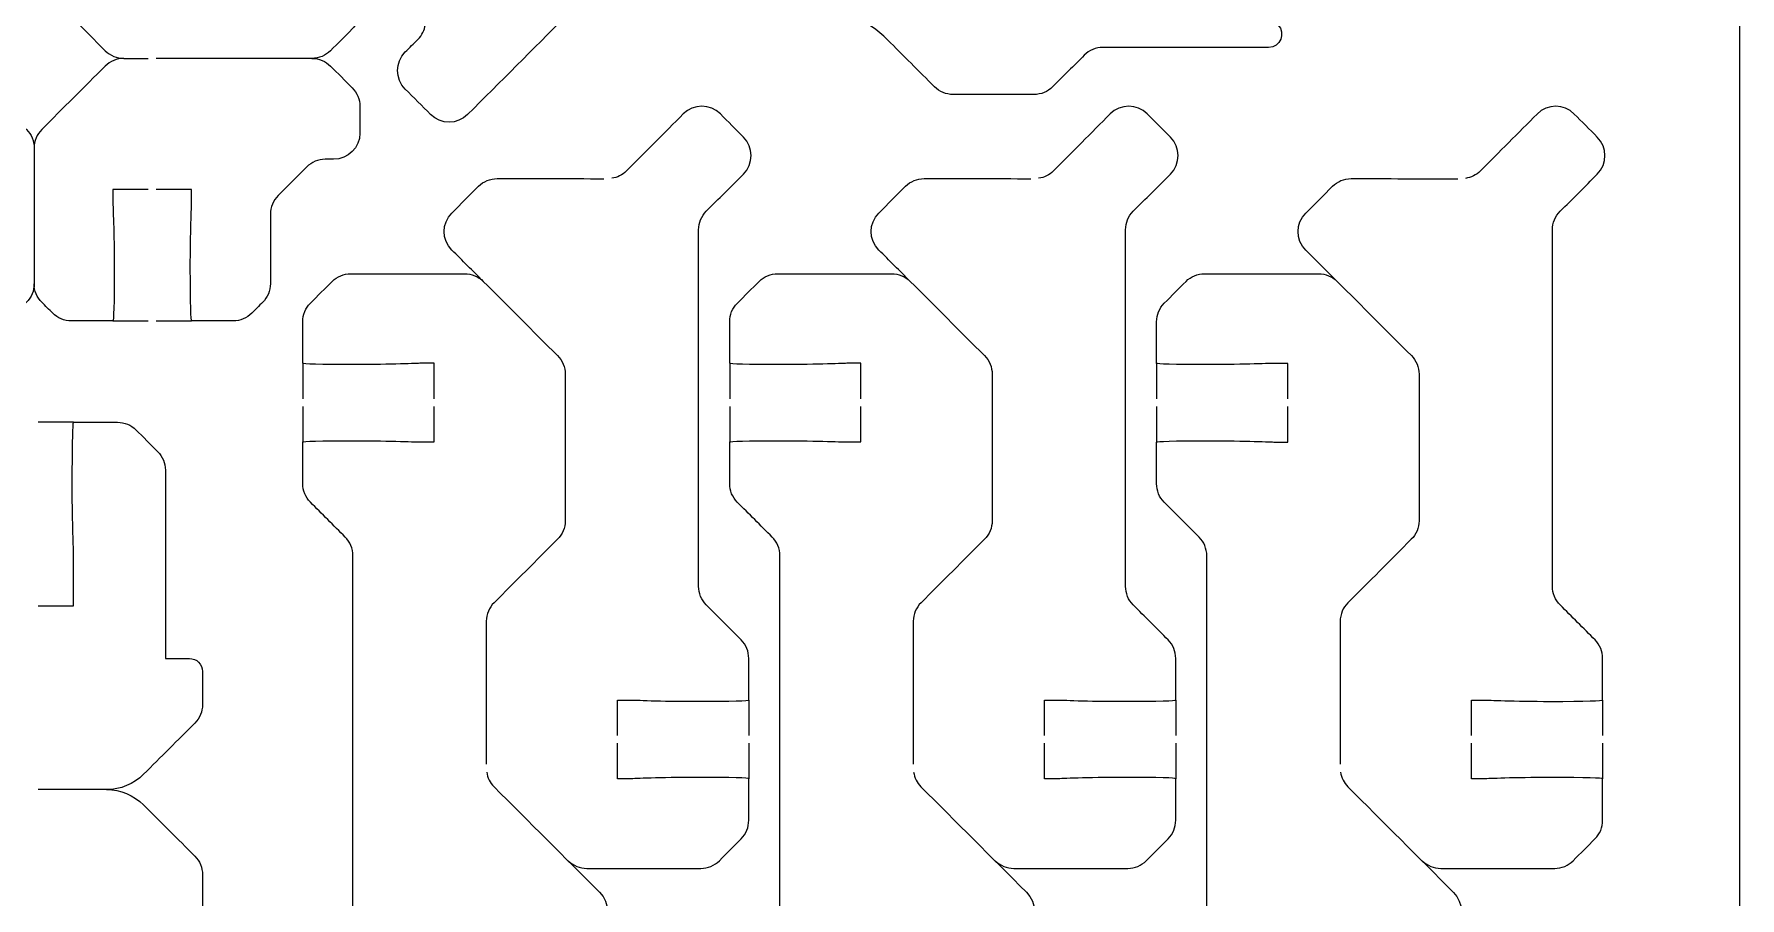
# Model space of a CAD drawing. Extents: x 5 to 405, y 225 to 445.
# Drawn here: x 70 to 135, y 271.1 to 304 of the extents above; entities that cross this region are included whole.
import ezdxf

# ---------------------------------------------------------------- set-up
doc = ezdxf.new("R2010")
doc.units = 0
doc.header["$MEASUREMENT"] = 0
doc.layers.add('DEFAULT', color=18, linetype='CONTINUOUS')

msp = doc.modelspace()

# ---------------------------------------------------------------- linework, layer by layer
at = {"layer": 'DEFAULT', "color": 1}
for points in [[(134.998, 237.15), (134.998, 432.85)], [(72.999, 293.079), (74.35, 293.079)], [(74.65, 293.079), (76.001, 293.079)], [(80.235, 291.462), (80.235, 290.111)], [(96.505, 291.462), (96.505, 290.111)], [(112.773, 291.461), (112.773, 290.11)], [(80.235, 289.811), (80.235, 288.46)], [(96.505, 289.811), (96.505, 288.46)], [(112.773, 289.81), (112.773, 288.459)], [(71.502, 289.216), (70.151, 289.216)], [(97.232, 278.632), (97.232, 277.284)], [(113.501, 278.632), (113.501, 277.284)], [(129.769, 278.63), (129.769, 277.283)], [(97.232, 276.984), (97.232, 275.633)], [(113.501, 276.984), (113.501, 275.633)], [(129.769, 276.983), (129.769, 275.632)]]:
    msp.add_lwpolyline(points, dxfattribs=at)
for points, knots in [([(115.197, 313.995), (114.879, 313.678), (114.562, 313.36), (114.244, 313.043), (114.714, 312.571), (115.185, 312.1), (115.655, 311.628), (115.747, 311.54), (116.484, 310.873), (117.461, 309.896), (118.425, 308.933), (119.194, 308.132), (119.194, 308.093), (118.506, 307.406), (117.818, 306.718), (117.13, 306.03), (116.742, 305.638), (116.742, 305.007), (117.13, 304.615), (117.218, 304.528), (117.306, 304.441), (117.394, 304.354), (117.708, 304.036), (117.486, 303.5), (117.042, 303.5), (114.937, 303.5), (112.832, 303.5), (110.727, 303.5), (110.459, 303.5), (110.205, 303.394), (110.018, 303.204), (109.616, 302.802), (109.214, 302.4), (108.811, 301.997), (108.624, 301.81), (108.37, 301.705), (108.102, 301.705), (107.074, 301.705), (106.047, 301.705), (105.019, 301.705), (104.751, 301.705), (104.497, 301.81), (104.31, 301.997), (103.713, 302.595), (103.115, 303.192), (102.518, 303.79), (101.766, 304.541), (100.75, 304.964), (99.689, 304.964), (96.777, 304.964), (93.865, 304.964), (90.954, 304.964), (90.689, 304.964), (90.435, 304.858), (90.248, 304.671), (89.005, 303.429), (87.762, 302.186), (86.519, 300.943), (86.131, 300.551), (85.496, 300.551), (85.108, 300.943), (84.786, 301.265), (84.464, 301.587), (84.142, 301.909), (83.75, 302.301), (83.75, 302.932), (84.142, 303.324), (84.304, 303.486), (84.466, 303.648), (84.628, 303.811), (84.78, 303.962), (84.879, 304.156), (84.907, 304.368)], [0, 0, 0, 0, 3.818377, 3.818377, 3.818377, 9.482306, 9.482306, 9.482306, 10.482306, 10.482306, 10.482306, 11.482306, 11.482306, 11.482306, 19.755456, 19.755456, 19.755456, 20.755456, 20.755456, 20.755456, 21.809069, 21.809069, 21.809069, 22.809069, 22.809069, 22.809069, 40.709069, 40.709069, 40.709069, 41.709069, 41.709069, 41.709069, 46.545679, 46.545679, 46.545679, 47.545679, 47.545679, 47.545679, 56.285679, 56.285679, 56.285679, 57.285679, 57.285679, 57.285679, 64.469884, 64.469884, 64.469884, 65.469884, 65.469884, 65.469884, 90.229884, 90.229884, 90.229884, 91.229884, 91.229884, 91.229884, 106.178121, 106.178121, 106.178121, 107.178121, 107.178121, 107.178121, 111.053066, 111.053066, 111.053066, 112.053066, 112.053066, 112.053066, 114.004681, 114.004681, 114.004681, 115.004681, 115.004681, 115.004681, 115.004681]), ([(70.001, 311.515), (70.001, 309.841), (70.001, 308.166), (70.001, 306.491), (70.001, 306.227), (70.106, 305.973), (70.293, 305.786), (71.099, 304.982), (71.904, 304.177), (72.71, 303.373), (72.897, 303.186), (73.151, 303.08), (73.415, 303.08), (73.727, 303.08), (74.039, 303.08), (74.35, 303.08)], [0, 0, 0, 0, 14.24, 14.24, 14.24, 15.24, 15.24, 15.24, 24.920294, 24.920294, 24.920294, 25.920294, 25.920294, 25.920294, 28.570294, 28.570294, 28.570294, 28.570294]), ([(79.018, 308.866), (79.046, 308.654), (79.145, 308.46), (79.296, 308.308), (79.66, 307.945), (80.023, 307.582), (80.386, 307.218), (80.573, 307.031), (80.827, 306.925), (81.092, 306.925), (81.199, 306.925), (81.306, 306.925), (81.413, 306.925), (81.967, 306.925), (82.415, 306.477), (82.415, 305.923), (82.415, 305.585), (82.415, 305.246), (82.415, 304.907), (82.415, 304.643), (82.309, 304.389), (82.122, 304.202), (81.847, 303.926), (81.572, 303.649), (81.296, 303.373), (81.11, 303.186), (80.852, 303.08), (80.587, 303.08), (78.608, 303.08), (76.629, 303.08), (74.65, 303.08)], [0, 0, 0, 0, 1, 1, 1, 5.36992, 5.36992, 5.36992, 6.36992, 6.36992, 6.36992, 7.27992, 7.27992, 7.27992, 8.27992, 8.27992, 8.27992, 11.15992, 11.15992, 11.15992, 12.15992, 12.15992, 12.15992, 15.476258, 15.476258, 15.476258, 16.476258, 16.476258, 16.476258, 33.306258, 33.306258, 33.306258, 33.306258]), ([(65.647, 303.08), (65.959, 303.08), (66.27, 303.08), (66.582, 303.08), (66.85, 303.08), (67.104, 302.974), (67.291, 302.787), (68.097, 301.983), (68.902, 301.179), (69.708, 300.374), (69.895, 300.187), (70.001, 299.93), (70.001, 299.665), (70.001, 297.941), (70.001, 296.217), (70.001, 294.493), (70.001, 294.229), (69.895, 293.975), (69.708, 293.788), (69.569, 293.649), (69.43, 293.51), (69.291, 293.372), (69.104, 293.185), (68.85, 293.079), (68.582, 293.079), (68.054, 293.079), (67.526, 293.079), (66.998, 293.079), (66.97, 293.079), (66.949, 293.696), (66.949, 295.079), (66.949, 296.462), (66.998, 297.453), (66.998, 297.58), (66.998, 297.747), (66.998, 297.914), (66.998, 298.081), (66.548, 298.081), (66.098, 298.081), (65.647, 298.081)], [0, 0, 0, 0, 2.65, 2.65, 2.65, 3.65, 3.65, 3.65, 13.330294, 13.330294, 13.330294, 14.330294, 14.330294, 14.330294, 28.990294, 28.990294, 28.990294, 29.990294, 29.990294, 29.990294, 31.659066, 31.659066, 31.659066, 32.659066, 32.659066, 32.659066, 37.149066, 37.149066, 37.149066, 38.149066, 38.149066, 38.149066, 39.149066, 39.149066, 39.149066, 40.569066, 40.569066, 40.569066, 44.399066, 44.399066, 44.399066, 44.399066]), ([(73.415, 303.08), (73.15, 303.08), (72.896, 302.975), (72.709, 302.787), (71.903, 301.983), (71.098, 301.179), (70.293, 300.374), (70.105, 300.187), (69.999, 299.932), (69.999, 299.667)], [0, 0, 0, 0, 1, 1, 1, 10.679587, 10.679587, 10.679587, 11.679587, 11.679587, 11.679587, 11.679587]), ([(80.587, 303.081), (80.851, 303.081), (81.109, 302.975), (81.296, 302.784), (81.571, 302.509), (81.846, 302.234), (82.121, 301.959), (82.308, 301.772), (82.414, 301.518), (82.414, 301.253), (82.414, 300.913), (82.414, 300.574), (82.414, 300.234), (82.414, 299.683), (81.966, 299.235), (81.412, 299.235), (81.305, 299.235), (81.198, 299.235), (81.091, 299.235), (80.827, 299.235), (80.573, 299.129), (80.386, 298.943), (80.022, 298.579), (79.659, 298.216), (79.296, 297.852), (79.109, 297.665), (79.003, 297.411), (79.003, 297.143), (79.003, 296.26), (79.003, 295.377), (79.003, 294.494), (79.003, 294.229), (78.897, 293.975), (78.71, 293.788), (78.571, 293.65), (78.433, 293.511), (78.294, 293.372), (78.107, 293.185), (77.853, 293.079), (77.585, 293.079), (77.057, 293.079), (76.529, 293.079), (76.001, 293.079), (75.976, 293.079), (75.951, 293.697), (75.951, 295.08), (75.951, 296.462), (76.001, 297.454), (76.001, 297.581), (76.001, 297.748), (76.001, 297.915), (76.001, 298.082), (75.55, 298.082), (75.1, 298.082), (74.65, 298.082)], [0, 0, 0, 0, 1, 1, 1, 4.30926, 4.30926, 4.30926, 5.30926, 5.30926, 5.30926, 8.19926, 8.19926, 8.19926, 9.19926, 9.19926, 9.19926, 10.10926, 10.10926, 10.10926, 11.10926, 11.10926, 11.10926, 15.47918, 15.47918, 15.47918, 16.47918, 16.47918, 16.47918, 23.98918, 23.98918, 23.98918, 24.98918, 24.98918, 24.98918, 26.657952, 26.657952, 26.657952, 27.657952, 27.657952, 27.657952, 32.147952, 32.147952, 32.147952, 33.147952, 33.147952, 33.147952, 34.147952, 34.147952, 34.147952, 35.567952, 35.567952, 35.567952, 39.397952, 39.397952, 39.397952, 39.397952]), ([(92.23, 277.284), (92.23, 277.733), (92.23, 278.183), (92.23, 278.632), (92.397, 278.632), (92.564, 278.632), (92.731, 278.632), (92.858, 278.632), (93.849, 278.583), (95.232, 278.583), (96.615, 278.583), (97.232, 278.607), (97.232, 278.632), (97.232, 279.161), (97.232, 279.69), (97.232, 280.219), (97.232, 280.484), (97.13, 280.738), (96.943, 280.925), (96.5, 281.368), (96.056, 281.812), (95.613, 282.255), (95.426, 282.445), (95.32, 282.699), (95.32, 282.964), (95.32, 287.492), (95.32, 292.021), (95.32, 296.549), (95.32, 296.814), (95.426, 297.068), (95.613, 297.255), (96.085, 297.727), (96.556, 298.198), (97.028, 298.67), (97.419, 299.061), (97.419, 299.693), (97.028, 300.084), (96.735, 300.377), (96.442, 300.67), (96.149, 300.963), (95.761, 301.354), (95.126, 301.354), (94.735, 300.963), (94.013, 300.238), (93.291, 299.514), (92.569, 298.79), (92.413, 298.638), (92.219, 298.539), (92.008, 298.511)], [0, 0, 0, 0, 3.82, 3.82, 3.82, 5.24, 5.24, 5.24, 6.24, 6.24, 6.24, 7.24, 7.24, 7.24, 11.74, 11.74, 11.74, 12.74, 12.74, 12.74, 18.071585, 18.071585, 18.071585, 19.071585, 19.071585, 19.071585, 57.581585, 57.581585, 57.581585, 58.581585, 58.581585, 58.581585, 64.252582, 64.252582, 64.252582, 65.252582, 65.252582, 65.252582, 68.773973, 68.773973, 68.773973, 69.773973, 69.773973, 69.773973, 78.471398, 78.471398, 78.471398, 79.471398, 79.471398, 79.471398, 79.471398]), ([(108.499, 277.284), (108.499, 277.733), (108.499, 278.183), (108.499, 278.632), (108.666, 278.632), (108.833, 278.632), (109, 278.632), (109.127, 278.632), (110.118, 278.583), (111.501, 278.583), (112.884, 278.583), (113.501, 278.607), (113.501, 278.632), (113.501, 279.161), (113.501, 279.69), (113.501, 280.219), (113.501, 280.484), (113.399, 280.738), (113.212, 280.925), (112.769, 281.368), (112.326, 281.812), (111.882, 282.255), (111.695, 282.445), (111.589, 282.699), (111.589, 282.964), (111.589, 287.492), (111.589, 292.021), (111.589, 296.549), (111.589, 296.814), (111.695, 297.068), (111.882, 297.255), (112.354, 297.727), (112.825, 298.198), (113.297, 298.67), (113.688, 299.061), (113.688, 299.693), (113.297, 300.084), (113.004, 300.377), (112.711, 300.67), (112.418, 300.963), (112.03, 301.354), (111.395, 301.354), (111.004, 300.963), (110.282, 300.238), (109.56, 299.514), (108.838, 298.79), (108.683, 298.638), (108.489, 298.539), (108.277, 298.511)], [0, 0, 0, 0, 3.82, 3.82, 3.82, 5.24, 5.24, 5.24, 6.24, 6.24, 6.24, 7.24, 7.24, 7.24, 11.74, 11.74, 11.74, 12.74, 12.74, 12.74, 18.071585, 18.071585, 18.071585, 19.071585, 19.071585, 19.071585, 57.581585, 57.581585, 57.581585, 58.581585, 58.581585, 58.581585, 64.252582, 64.252582, 64.252582, 65.252582, 65.252582, 65.252582, 68.773973, 68.773973, 68.773973, 69.773973, 69.773973, 69.773973, 78.471398, 78.471398, 78.471398, 79.471398, 79.471398, 79.471398, 79.471398]), ([(124.767, 277.283), (124.767, 277.732), (124.767, 278.181), (124.767, 278.63), (124.934, 278.63), (125.101, 278.63), (125.268, 278.63), (125.395, 278.63), (126.386, 278.581), (127.769, 278.581), (129.152, 278.581), (129.769, 278.606), (129.769, 278.63), (129.769, 279.16), (129.769, 279.689), (129.769, 280.218), (129.769, 280.482), (129.667, 280.736), (129.48, 280.923), (129.037, 281.367), (128.593, 281.81), (128.15, 282.253), (127.963, 282.444), (127.857, 282.698), (127.857, 282.962), (127.857, 287.491), (127.857, 292.019), (127.857, 296.548), (127.857, 296.813), (127.963, 297.067), (128.15, 297.254), (128.622, 297.725), (129.093, 298.197), (129.565, 298.668), (129.956, 299.06), (129.956, 299.691), (129.565, 300.083), (129.272, 300.376), (128.979, 300.668), (128.686, 300.961), (128.298, 301.353), (127.663, 301.353), (127.272, 300.961), (126.55, 300.237), (125.828, 299.512), (125.106, 298.788), (124.95, 298.636), (124.756, 298.538), (124.545, 298.509)], [0, 0, 0, 0, 3.82, 3.82, 3.82, 5.24, 5.24, 5.24, 6.24, 6.24, 6.24, 7.24, 7.24, 7.24, 11.74, 11.74, 11.74, 12.74, 12.74, 12.74, 18.071585, 18.071585, 18.071585, 19.071585, 19.071585, 19.071585, 57.581585, 57.581585, 57.581585, 58.581585, 58.581585, 58.581585, 64.252582, 64.252582, 64.252582, 65.252582, 65.252582, 65.252582, 68.773973, 68.773973, 68.773973, 69.773973, 69.773973, 69.773973, 78.471398, 78.471398, 78.471398, 79.471398, 79.471398, 79.471398, 79.471398]), ([(87.115, 294.585), (86.716, 294.982), (86.317, 295.379), (85.919, 295.777), (85.527, 296.165), (85.527, 296.8), (85.919, 297.188), (86.257, 297.528), (86.596, 297.868), (86.935, 298.208), (87.125, 298.395), (87.379, 298.5), (87.644, 298.5), (88.998, 298.499), (90.353, 298.498), (91.708, 298.497)], [0, 0, 0, 0, 4.787118, 4.787118, 4.787118, 5.787118, 5.787118, 5.787118, 9.86713, 9.86713, 9.86713, 10.86713, 10.86713, 10.86713, 22.387135, 22.387135, 22.387135, 22.387135]), ([(103.384, 294.585), (102.985, 294.982), (102.587, 295.379), (102.188, 295.777), (101.796, 296.165), (101.796, 296.8), (102.188, 297.188), (102.527, 297.528), (102.865, 297.868), (103.204, 298.208), (103.394, 298.395), (103.648, 298.5), (103.913, 298.5), (105.268, 298.499), (106.622, 298.498), (107.977, 298.497)], [0, 0, 0, 0, 4.787118, 4.787118, 4.787118, 5.787118, 5.787118, 5.787118, 9.86713, 9.86713, 9.86713, 10.86713, 10.86713, 10.86713, 22.387135, 22.387135, 22.387135, 22.387135]), ([(119.652, 294.583), (119.253, 294.98), (118.854, 295.378), (118.456, 295.775), (118.064, 296.163), (118.064, 296.798), (118.456, 297.186), (118.794, 297.526), (119.133, 297.866), (119.472, 298.206), (119.662, 298.393), (119.916, 298.499), (120.181, 298.499), (121.536, 298.498), (122.89, 298.496), (124.245, 298.495)], [0, 0, 0, 0, 4.787118, 4.787118, 4.787118, 5.787118, 5.787118, 5.787118, 9.86713, 9.86713, 9.86713, 10.86713, 10.86713, 10.86713, 22.387135, 22.387135, 22.387135, 22.387135]), ([(74.35, 298.082), (73.901, 298.082), (73.451, 298.082), (73.002, 298.082), (73.002, 297.915), (73.002, 297.748), (73.002, 297.581), (73.002, 297.454), (73.052, 296.462), (73.052, 295.08), (73.052, 293.697), (73.03, 293.079), (73.002, 293.079), (72.473, 293.079), (71.944, 293.079), (71.415, 293.079), (71.15, 293.079), (70.896, 293.185), (70.709, 293.372), (70.57, 293.511), (70.432, 293.65), (70.293, 293.788), (70.106, 293.975), (70, 294.229), (70, 294.494)], [0, 0, 0, 0, 3.82, 3.82, 3.82, 5.24, 5.24, 5.24, 6.24, 6.24, 6.24, 7.24, 7.24, 7.24, 11.74, 11.74, 11.74, 12.74, 12.74, 12.74, 14.408772, 14.408772, 14.408772, 15.408772, 15.408772, 15.408772, 15.408772]), ([(85.238, 290.111), (85.238, 290.562), (85.238, 291.012), (85.238, 291.462), (85.071, 291.462), (84.904, 291.462), (84.737, 291.462), (84.61, 291.462), (83.619, 291.413), (82.236, 291.413), (80.853, 291.413), (80.235, 291.434), (80.235, 291.462), (80.235, 291.99), (80.235, 292.518), (80.235, 293.046), (80.235, 293.311), (80.338, 293.569), (80.528, 293.755), (80.805, 294.032), (81.081, 294.308), (81.357, 294.585), (81.544, 294.771), (81.798, 294.877), (82.063, 294.877), (83.51, 294.877), (84.958, 294.877), (86.405, 294.877), (86.67, 294.877), (86.928, 294.771), (87.115, 294.585), (88.058, 293.641), (89.001, 292.698), (89.944, 291.755), (90.131, 291.568), (90.237, 291.311), (90.237, 291.046), (90.237, 289.185), (90.237, 287.323), (90.237, 285.462), (90.237, 285.197), (90.131, 284.943), (89.94, 284.756), (89.136, 283.951), (88.332, 283.145), (87.527, 282.34), (87.337, 282.153), (87.231, 281.899), (87.231, 281.634), (87.231, 279.817), (87.231, 278), (87.231, 276.184)], [0, 0, 0, 0, 3.83, 3.83, 3.83, 5.25, 5.25, 5.25, 6.25, 6.25, 6.25, 7.25, 7.25, 7.25, 11.74, 11.74, 11.74, 12.74, 12.74, 12.74, 16.063402, 16.063402, 16.063402, 17.063402, 17.063402, 17.063402, 29.373402, 29.373402, 29.373402, 30.373402, 30.373402, 30.373402, 41.715395, 41.715395, 41.715395, 42.715395, 42.715395, 42.715395, 58.545395, 58.545395, 58.545395, 59.545395, 59.545395, 59.545395, 69.225689, 69.225689, 69.225689, 70.225689, 70.225689, 70.225689, 85.675689, 85.675689, 85.675689, 85.675689]), ([(101.507, 290.111), (101.507, 290.562), (101.507, 291.012), (101.507, 291.462), (101.34, 291.462), (101.173, 291.462), (101.006, 291.462), (100.879, 291.462), (99.888, 291.413), (98.505, 291.413), (97.122, 291.413), (96.505, 291.434), (96.505, 291.462), (96.505, 291.99), (96.505, 292.518), (96.505, 293.046), (96.505, 293.311), (96.607, 293.569), (96.797, 293.755), (97.074, 294.032), (97.35, 294.308), (97.626, 294.585), (97.813, 294.771), (98.067, 294.877), (98.332, 294.877), (99.78, 294.877), (101.227, 294.877), (102.675, 294.877), (102.939, 294.877), (103.197, 294.771), (103.384, 294.585), (104.327, 293.641), (105.27, 292.698), (106.213, 291.755), (106.4, 291.568), (106.506, 291.311), (106.506, 291.046), (106.506, 289.185), (106.506, 287.323), (106.506, 285.462), (106.506, 285.197), (106.4, 284.943), (106.21, 284.756), (105.405, 283.951), (104.601, 283.145), (103.797, 282.34), (103.606, 282.153), (103.5, 281.899), (103.5, 281.634), (103.5, 279.817), (103.5, 278), (103.5, 276.184)], [0, 0, 0, 0, 3.83, 3.83, 3.83, 5.25, 5.25, 5.25, 6.25, 6.25, 6.25, 7.25, 7.25, 7.25, 11.74, 11.74, 11.74, 12.74, 12.74, 12.74, 16.063402, 16.063402, 16.063402, 17.063402, 17.063402, 17.063402, 29.373402, 29.373402, 29.373402, 30.373402, 30.373402, 30.373402, 41.715395, 41.715395, 41.715395, 42.715395, 42.715395, 42.715395, 58.545395, 58.545395, 58.545395, 59.545395, 59.545395, 59.545395, 69.225689, 69.225689, 69.225689, 70.225689, 70.225689, 70.225689, 85.675689, 85.675689, 85.675689, 85.675689]), ([(117.775, 290.11), (117.775, 290.56), (117.775, 291.011), (117.775, 291.461), (117.608, 291.461), (117.441, 291.461), (117.274, 291.461), (117.147, 291.461), (116.156, 291.412), (114.773, 291.412), (113.39, 291.412), (112.773, 291.433), (112.773, 291.461), (112.773, 291.989), (112.773, 292.517), (112.773, 293.045), (112.773, 293.309), (112.875, 293.567), (113.065, 293.754), (113.342, 294.03), (113.618, 294.307), (113.894, 294.583), (114.081, 294.77), (114.335, 294.876), (114.6, 294.876), (116.048, 294.876), (117.495, 294.876), (118.943, 294.876), (119.207, 294.876), (119.465, 294.77), (119.652, 294.583), (120.595, 293.64), (121.538, 292.697), (122.481, 291.754), (122.668, 291.567), (122.774, 291.309), (122.774, 291.045), (122.774, 289.183), (122.774, 287.322), (122.774, 285.46), (122.774, 285.196), (122.668, 284.942), (122.477, 284.755), (121.673, 283.949), (120.869, 283.144), (120.064, 282.338), (119.874, 282.151), (119.768, 281.897), (119.768, 281.633), (119.768, 279.816), (119.768, 277.999), (119.768, 276.182)], [0, 0, 0, 0, 3.83, 3.83, 3.83, 5.25, 5.25, 5.25, 6.25, 6.25, 6.25, 7.25, 7.25, 7.25, 11.74, 11.74, 11.74, 12.74, 12.74, 12.74, 16.063402, 16.063402, 16.063402, 17.063402, 17.063402, 17.063402, 29.373402, 29.373402, 29.373402, 30.373402, 30.373402, 30.373402, 41.715395, 41.715395, 41.715395, 42.715395, 42.715395, 42.715395, 58.545395, 58.545395, 58.545395, 59.545395, 59.545395, 59.545395, 69.225689, 69.225689, 69.225689, 70.225689, 70.225689, 70.225689, 85.675689, 85.675689, 85.675689, 85.675689]), ([(87.245, 275.884), (87.273, 275.672), (87.372, 275.478), (87.524, 275.326), (88.866, 273.986), (90.207, 272.645), (91.549, 271.305), (91.941, 270.913), (91.941, 270.282), (91.549, 269.89), (91.21, 269.551), (90.872, 269.213), (90.533, 268.874), (90.346, 268.687), (90.088, 268.581), (89.824, 268.581), (88.42, 268.581), (87.016, 268.581), (85.612, 268.581), (85.347, 268.581), (85.093, 268.475), (84.906, 268.288), (84.182, 267.565), (83.457, 266.842), (82.733, 266.119), (82.341, 265.727), (81.706, 265.727), (81.318, 266.119), (81.026, 266.412), (80.733, 266.704), (80.44, 266.997), (80.048, 267.385), (80.048, 268.02), (80.44, 268.412), (80.912, 268.883), (81.383, 269.355), (81.855, 269.827), (82.042, 270.014), (82.147, 270.268), (82.147, 270.532), (82.147, 275.065), (82.147, 279.599), (82.147, 284.132), (82.147, 284.4), (82.042, 284.654), (81.855, 284.841), (81.411, 285.284), (80.968, 285.727), (80.525, 286.171), (80.338, 286.358), (80.235, 286.612), (80.235, 286.876), (80.235, 287.405), (80.235, 287.935), (80.235, 288.464), (80.235, 288.489), (80.853, 288.513), (82.236, 288.513), (83.619, 288.513), (84.61, 288.464), (84.737, 288.464), (84.904, 288.464), (85.071, 288.464), (85.238, 288.464), (85.238, 288.913), (85.238, 289.362), (85.238, 289.811)], [0, 0, 0, 0, 1, 1, 1, 17.129107, 17.129107, 17.129107, 18.129107, 18.129107, 18.129107, 22.202042, 22.202042, 22.202042, 23.202042, 23.202042, 23.202042, 35.142042, 35.142042, 35.142042, 36.142042, 36.142042, 36.142042, 44.84653, 44.84653, 44.84653, 45.84653, 45.84653, 45.84653, 49.367921, 49.367921, 49.367921, 50.367921, 50.367921, 50.367921, 56.038918, 56.038918, 56.038918, 57.038918, 57.038918, 57.038918, 95.588918, 95.588918, 95.588918, 96.588918, 96.588918, 96.588918, 101.920503, 101.920503, 101.920503, 102.920503, 102.920503, 102.920503, 107.420503, 107.420503, 107.420503, 108.420503, 108.420503, 108.420503, 109.420503, 109.420503, 109.420503, 110.840503, 110.840503, 110.840503, 114.660503, 114.660503, 114.660503, 114.660503]), ([(103.514, 275.884), (103.543, 275.672), (103.641, 275.478), (103.793, 275.326), (105.135, 273.986), (106.477, 272.645), (107.818, 271.305), (108.21, 270.913), (108.21, 270.282), (107.818, 269.89), (107.48, 269.551), (107.141, 269.213), (106.802, 268.874), (106.615, 268.687), (106.358, 268.581), (106.093, 268.581), (104.689, 268.581), (103.285, 268.581), (101.881, 268.581), (101.616, 268.581), (101.362, 268.475), (101.175, 268.288), (100.451, 267.565), (99.727, 266.842), (99.002, 266.119), (98.611, 265.727), (97.976, 265.727), (97.588, 266.119), (97.295, 266.412), (97.002, 266.704), (96.709, 266.997), (96.318, 267.385), (96.318, 268.02), (96.709, 268.412), (97.181, 268.883), (97.652, 269.355), (98.124, 269.827), (98.311, 270.014), (98.417, 270.268), (98.417, 270.532), (98.417, 275.065), (98.417, 279.599), (98.417, 284.132), (98.417, 284.4), (98.311, 284.654), (98.124, 284.841), (97.681, 285.284), (97.237, 285.727), (96.794, 286.171), (96.607, 286.358), (96.505, 286.612), (96.505, 286.876), (96.505, 287.405), (96.505, 287.935), (96.505, 288.464), (96.505, 288.489), (97.122, 288.513), (98.505, 288.513), (99.888, 288.513), (100.879, 288.464), (101.006, 288.464), (101.173, 288.464), (101.34, 288.464), (101.507, 288.464), (101.507, 288.913), (101.507, 289.362), (101.507, 289.811)], [0, 0, 0, 0, 1, 1, 1, 17.129107, 17.129107, 17.129107, 18.129107, 18.129107, 18.129107, 22.202042, 22.202042, 22.202042, 23.202042, 23.202042, 23.202042, 35.142042, 35.142042, 35.142042, 36.142042, 36.142042, 36.142042, 44.84653, 44.84653, 44.84653, 45.84653, 45.84653, 45.84653, 49.367921, 49.367921, 49.367921, 50.367921, 50.367921, 50.367921, 56.038918, 56.038918, 56.038918, 57.038918, 57.038918, 57.038918, 95.588918, 95.588918, 95.588918, 96.588918, 96.588918, 96.588918, 101.920503, 101.920503, 101.920503, 102.920503, 102.920503, 102.920503, 107.420503, 107.420503, 107.420503, 108.420503, 108.420503, 108.420503, 109.420503, 109.420503, 109.420503, 110.840503, 110.840503, 110.840503, 114.660503, 114.660503, 114.660503, 114.660503]), ([(119.782, 275.882), (119.81, 275.671), (119.909, 275.477), (120.061, 275.325), (121.403, 273.984), (122.744, 272.644), (124.086, 271.303), (124.478, 270.912), (124.478, 270.28), (124.086, 269.889), (123.747, 269.55), (123.409, 269.211), (123.07, 268.873), (122.883, 268.686), (122.626, 268.58), (122.361, 268.58), (120.957, 268.58), (119.553, 268.58), (118.149, 268.58), (117.884, 268.58), (117.63, 268.474), (117.443, 268.287), (116.719, 267.564), (115.995, 266.841), (115.27, 266.117), (114.879, 265.726), (114.244, 265.726), (113.856, 266.117), (113.563, 266.41), (113.27, 266.703), (112.977, 266.996), (112.586, 267.384), (112.586, 268.019), (112.977, 268.41), (113.449, 268.882), (113.92, 269.354), (114.392, 269.825), (114.579, 270.012), (114.685, 270.266), (114.685, 270.531), (114.685, 275.064), (114.685, 279.597), (114.685, 284.13), (114.685, 284.398), (114.579, 284.652), (114.392, 284.839), (113.949, 285.283), (113.505, 285.726), (113.062, 286.169), (112.875, 286.356), (112.773, 286.61), (112.773, 286.875), (112.773, 287.404), (112.773, 287.933), (112.773, 288.462), (112.773, 288.487), (113.39, 288.512), (114.773, 288.512), (116.156, 288.512), (117.147, 288.462), (117.274, 288.462), (117.441, 288.462), (117.608, 288.462), (117.775, 288.462), (117.775, 288.912), (117.775, 289.361), (117.775, 289.81)], [0, 0, 0, 0, 1, 1, 1, 17.129107, 17.129107, 17.129107, 18.129107, 18.129107, 18.129107, 22.202042, 22.202042, 22.202042, 23.202042, 23.202042, 23.202042, 35.142042, 35.142042, 35.142042, 36.142042, 36.142042, 36.142042, 44.84653, 44.84653, 44.84653, 45.84653, 45.84653, 45.84653, 49.367921, 49.367921, 49.367921, 50.367921, 50.367921, 50.367921, 56.038918, 56.038918, 56.038918, 57.038918, 57.038918, 57.038918, 95.588918, 95.588918, 95.588918, 96.588918, 96.588918, 96.588918, 101.920503, 101.920503, 101.920503, 102.920503, 102.920503, 102.920503, 107.420503, 107.420503, 107.420503, 108.420503, 108.420503, 108.420503, 109.420503, 109.420503, 109.420503, 110.840503, 110.840503, 110.840503, 114.660503, 114.660503, 114.660503, 114.660503]), ([(70.151, 282.217), (70.601, 282.217), (71.052, 282.217), (71.502, 282.217), (71.502, 282.883), (71.502, 283.548), (71.502, 284.214), (71.502, 284.341), (71.453, 285.332), (71.453, 286.715), (71.453, 288.098), (71.477, 289.216), (71.502, 289.216), (72.059, 289.216), (72.617, 289.216), (73.174, 289.216), (73.439, 289.216), (73.693, 289.114), (73.88, 288.927), (74.155, 288.651), (74.43, 288.374), (74.705, 288.098), (74.896, 287.911), (75.002, 287.657), (75.002, 287.392), (75.002, 285.001), (75.002, 282.609), (75.002, 280.217), (75.306, 280.217), (75.611, 280.217), (75.915, 280.217), (76.19, 280.217), (76.416, 279.995), (76.416, 279.72), (76.416, 279.3), (76.416, 278.88), (76.416, 278.46), (76.416, 278.196), (76.31, 277.938), (76.123, 277.751), (75.473, 277.102), (74.823, 276.453), (74.172, 275.804), (73.795, 275.43), (73.287, 275.218), (72.758, 275.218), (71.889, 275.218), (71.02, 275.218), (70.151, 275.218)], [0, 0, 0, 0, 3.83, 3.83, 3.83, 9.49, 9.49, 9.49, 10.49, 10.49, 10.49, 11.49, 11.49, 11.49, 16.23, 16.23, 16.23, 17.23, 17.23, 17.23, 20.546338, 20.546338, 20.546338, 21.546338, 21.546338, 21.546338, 41.886338, 41.886338, 41.886338, 44.476338, 44.476338, 44.476338, 45.476338, 45.476338, 45.476338, 49.046338, 49.046338, 49.046338, 50.046338, 50.046338, 50.046338, 57.859871, 57.859871, 57.859871, 58.859871, 58.859871, 58.859871, 66.249871, 66.249871, 66.249871, 66.249871]), ([(90.353, 272.511), (90.544, 272.324), (90.798, 272.218), (91.062, 272.218), (92.51, 272.218), (93.957, 272.218), (95.405, 272.218), (95.669, 272.218), (95.923, 272.324), (96.11, 272.511), (96.387, 272.788), (96.663, 273.064), (96.939, 273.34), (97.13, 273.531), (97.232, 273.785), (97.232, 274.049), (97.232, 274.577), (97.232, 275.105), (97.232, 275.633), (97.232, 275.662), (96.615, 275.683), (95.232, 275.683), (93.849, 275.683), (92.858, 275.633), (92.731, 275.633), (92.564, 275.633), (92.397, 275.633), (92.23, 275.633), (92.23, 276.084), (92.23, 276.534), (92.23, 276.984)], [0, 0, 0, 0, 1, 1, 1, 13.31, 13.31, 13.31, 14.31, 14.31, 14.31, 17.633402, 17.633402, 17.633402, 18.633402, 18.633402, 18.633402, 23.123402, 23.123402, 23.123402, 24.123402, 24.123402, 24.123402, 25.123402, 25.123402, 25.123402, 26.543402, 26.543402, 26.543402, 30.373402, 30.373402, 30.373402, 30.373402]), ([(106.622, 272.511), (106.813, 272.324), (107.067, 272.218), (107.331, 272.218), (108.779, 272.218), (110.227, 272.218), (111.674, 272.218), (111.939, 272.218), (112.193, 272.324), (112.38, 272.511), (112.656, 272.788), (112.932, 273.064), (113.209, 273.34), (113.399, 273.531), (113.501, 273.785), (113.501, 274.049), (113.501, 274.577), (113.501, 275.105), (113.501, 275.633), (113.501, 275.662), (112.884, 275.683), (111.501, 275.683), (110.118, 275.683), (109.127, 275.633), (109, 275.633), (108.833, 275.633), (108.666, 275.633), (108.499, 275.633), (108.499, 276.084), (108.499, 276.534), (108.499, 276.984)], [0, 0, 0, 0, 1, 1, 1, 13.31, 13.31, 13.31, 14.31, 14.31, 14.31, 17.633402, 17.633402, 17.633402, 18.633402, 18.633402, 18.633402, 23.123402, 23.123402, 23.123402, 24.123402, 24.123402, 24.123402, 25.123402, 25.123402, 25.123402, 26.543402, 26.543402, 26.543402, 30.373402, 30.373402, 30.373402, 30.373402]), ([(122.89, 272.51), (123.081, 272.323), (123.335, 272.217), (123.599, 272.217), (125.047, 272.217), (126.494, 272.217), (127.942, 272.217), (128.207, 272.217), (128.461, 272.323), (128.648, 272.51), (128.924, 272.786), (129.2, 273.062), (129.477, 273.339), (129.667, 273.529), (129.769, 273.783), (129.769, 274.048), (129.769, 274.576), (129.769, 275.104), (129.769, 275.632), (129.769, 275.66), (129.152, 275.681), (127.769, 275.681), (126.386, 275.681), (125.395, 275.632), (125.268, 275.632), (125.101, 275.632), (124.934, 275.632), (124.767, 275.632), (124.767, 276.082), (124.767, 276.533), (124.767, 276.983)], [0, 0, 0, 0, 1, 1, 1, 13.31, 13.31, 13.31, 14.31, 14.31, 14.31, 17.633402, 17.633402, 17.633402, 18.633402, 18.633402, 18.633402, 23.123402, 23.123402, 23.123402, 24.123402, 24.123402, 24.123402, 25.123402, 25.123402, 25.123402, 26.543402, 26.543402, 26.543402, 30.373402, 30.373402, 30.373402, 30.373402]), ([(72.758, 275.218), (73.287, 275.218), (73.795, 275.01), (74.172, 274.633), (74.823, 273.983), (75.473, 273.334), (76.123, 272.685), (76.31, 272.498), (76.416, 272.244), (76.416, 271.98), (76.416, 271.56), (76.416, 271.14), (76.416, 270.72), (76.416, 270.445), (76.19, 270.219), (75.915, 270.219), (75.611, 270.219), (75.306, 270.219), (75.002, 270.219), (75.002, 267.829), (75.002, 265.438), (75.002, 263.047), (75.002, 262.783), (74.896, 262.525), (74.709, 262.338), (74.432, 262.063), (74.156, 261.788), (73.88, 261.513), (73.693, 261.322), (73.435, 261.216), (73.171, 261.216), (72.613, 261.218), (72.056, 261.219), (71.498, 261.22), (71.47, 261.22), (71.453, 262.338), (71.453, 263.721), (71.453, 265.104), (71.498, 266.095), (71.498, 266.222), (71.498, 266.888), (71.498, 267.553), (71.498, 268.219), (71.049, 268.219), (70.6, 268.219), (70.151, 268.219)], [0, 0, 0, 0, 1, 1, 1, 8.813533, 8.813533, 8.813533, 9.813533, 9.813533, 9.813533, 13.383533, 13.383533, 13.383533, 14.383533, 14.383533, 14.383533, 16.973533, 16.973533, 16.973533, 37.303533, 37.303533, 37.303533, 38.303533, 38.303533, 38.303533, 41.619871, 41.619871, 41.619871, 42.619871, 42.619871, 42.619871, 47.359882, 47.359882, 47.359882, 48.359882, 48.359882, 48.359882, 49.359882, 49.359882, 49.359882, 55.019882, 55.019882, 55.019882, 58.839882, 58.839882, 58.839882, 58.839882])]:
    msp.add_open_spline(points, degree=3, knots=knots, dxfattribs=at)

doc.saveas('drawing.dxf')
